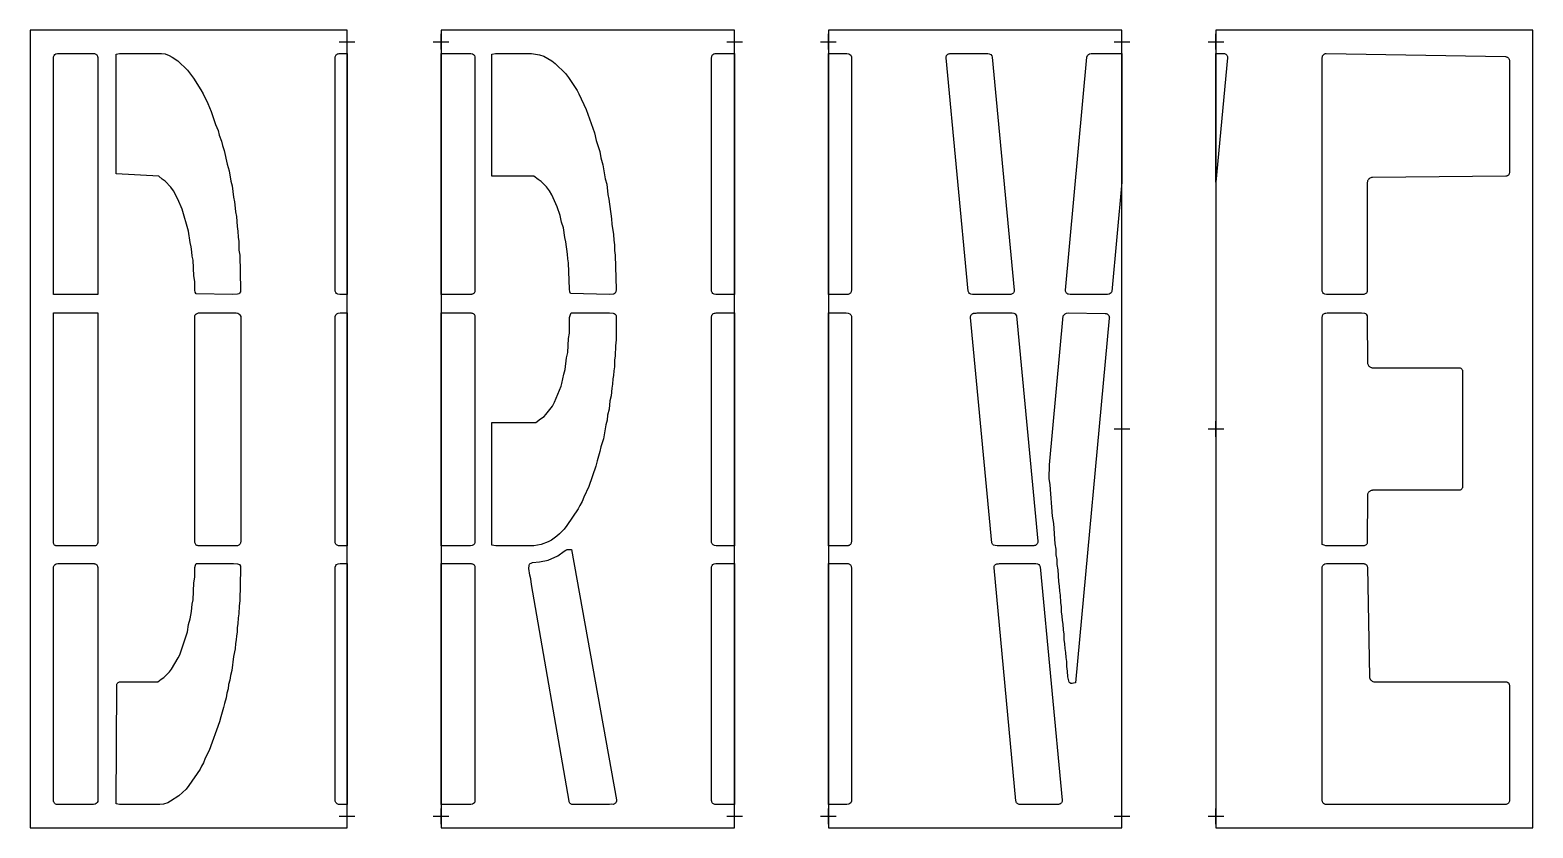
# Model space of a CAD drawing. Header units: inches. Extents: x 0 to 192, y 0 to 102.
import ezdxf

# ---------------------------------------------------------------- set-up
doc = ezdxf.new("R2010")
doc.units = ezdxf.units.IN
doc.header["$MEASUREMENT"] = 0
doc.layers.add('CUT', color=1, linetype='Continuous')
doc.layers.add('REG', color=5, linetype='Continuous')

msp = doc.modelspace()

# ---------------------------------------------------------------- linework, layer by layer
at = {"layer": 'CUT'}
for points in [[(3.5, 98.99), (8.16, 98.98), (8.24, 98.98), (8.32, 98.95), (8.4, 98.92), (8.46, 98.87), (8.52, 98.82), (8.57, 98.75), (8.61, 98.67), (8.63, 98.6), (8.64, 98.51), (8.64, 68.21), (3.53, 68.21), (3.43, 68.21), (3, 68.21), (3, 68.32), (3, 98.57), (3.06, 98.74), (3.16, 98.87), (3.3, 98.95)], [(17.24, 98.94), (17.76, 98.76), (18.15, 98.53), (18.87, 98.06), (20.1, 96.87), (20.89, 95.83), (21.81, 94.37), (22.1, 93.84), (22.72, 92.6), (23.13, 91.58), (23.7, 89.92), (24.02, 89.16), (24.17, 88.56), (24.46, 87.79), (24.59, 87.25), (24.8, 86.62), (25.17, 84.86), (25.43, 84), (25.63, 82.7), (25.8, 82.07), (25.97, 80.62), (26.1, 80.03), (26.22, 79.21), (26.25, 78.74), (26.36, 78.17), (26.44, 76.87), (26.55, 76.27), (26.58, 75.53), (26.67, 74.97), (26.69, 73.85), (26.8, 73.22), (26.9, 68.83), (26.87, 68.55), (26.76, 68.35), (26.66, 68.27), (26.5, 68.22), (25.87, 68.2), (21.22, 68.28), (21.11, 68.51), (21.06, 68.76), (21.04, 69.84), (20.92, 70.58), (20.82, 72.6), (20.73, 73.09), (20.68, 73.64), (20.57, 74.3), (20.44, 74.83), (20.23, 76.27), (19.43, 79.09), (18.89, 80.36), (18.31, 81.45), (17.97, 81.9), (17.26, 82.67), (16.87, 82.95), (16.44, 83.31), (11.01, 83.6), (11.01, 98.92), (11.41, 98.98), (11.7, 99), (16.8, 99)], [(39.56, 68.21), (39.31, 68.24), (39.16, 68.31), (39.06, 68.43), (38.98, 68.62), (38.98, 98.46), (38.99, 98.56), (39.02, 98.66), (39.06, 98.74), (39.12, 98.82), (39.2, 98.89), (39.29, 98.94), (39.38, 98.97), (39.48, 98.98), (40.5, 98.98), (40.5, 68.21)], [(56.52, 98.96), (56.67, 98.88), (56.77, 98.76), (56.84, 98.59), (56.84, 68.68), (56.83, 68.6), (56.81, 68.52), (56.77, 68.44), (56.73, 68.38), (56.67, 68.32), (56.6, 68.27), (56.53, 68.24), (56.45, 68.22), (56.39, 68.21), (56.27, 68.21), (56.21, 68.21), (52.5, 68.21), (52.5, 98.98), (56.32, 98.99)], [(72.78, 86.47), (72.91, 85.66), (73.18, 84.77), (73.49, 82.96), (73.67, 82.29), (73.83, 80.96), (73.96, 80.36), (74.3, 77.87), (74.34, 77.17), (74.54, 75.87), (74.56, 75.12), (74.65, 74.53), (74.67, 73.82), (74.77, 73.22), (74.88, 68.84), (74.85, 68.55), (74.75, 68.35), (74.64, 68.28), (74.52, 68.23), (74.04, 68.2), (69.03, 68.33), (68.97, 68.54), (68.91, 68.86), (68.79, 72.26), (68.7, 72.76), (68.67, 73.34), (68.44, 74.93), (68.31, 75.5), (68.13, 76.72), (67.9, 77.42), (67.72, 78.3), (67.35, 79.4), (66.65, 80.93), (66.35, 81.45), (65.97, 81.96), (65.28, 82.65), (64.91, 82.89), (64.34, 83.32), (58.98, 83.32), (58.98, 98.93), (59.47, 98.98), (59.73, 99), (64.08, 99), (65.08, 98.84), (65.64, 98.64), (66.64, 98.05), (67.1, 97.73), (68.41, 96.45), (68.8, 95.94), (69.88, 94.27), (70.12, 93.85), (71.06, 91.85), (72.12, 88.88), (72.32, 87.89)], [(87.51, 98.99), (87.64, 98.99), (87.7, 99), (90, 99), (90, 68.21), (87.6, 68.21), (87.39, 68.24), (87.24, 68.32), (87.14, 68.45), (87.07, 68.61), (87.07, 98.5), (87.08, 98.59), (87.11, 98.69), (87.14, 98.76), (87.2, 98.84), (87.25, 98.88), (87.3, 98.91), (87.35, 98.94), (87.41, 98.97)], [(104.35, 99), (104.6, 98.96), (104.75, 98.89), (104.85, 98.77), (104.93, 98.58), (104.93, 68.7), (104.92, 68.61), (104.9, 68.53), (104.86, 68.45), (104.81, 68.38), (104.75, 68.32), (104.68, 68.27), (104.6, 68.24), (104.51, 68.21), (104.44, 68.21), (104.33, 68.21), (104.13, 68.2), (102, 68.21), (102, 99)], [(117.22, 98.88), (117.26, 98.91), (117.32, 98.94), (117.41, 98.97), (117.51, 98.99), (117.64, 98.99), (117.85, 99), (122.34, 98.99), (122.55, 98.96), (122.74, 98.86), (122.88, 98.71), (122.93, 98.52), (125.74, 68.74), (125.74, 68.65), (125.73, 68.57), (125.7, 68.49), (125.65, 68.42), (125.6, 68.35), (125.54, 68.3), (125.46, 68.26), (125.39, 68.23), (125.29, 68.21), (125.17, 68.21), (125.1, 68.2), (120.38, 68.21), (120.17, 68.24), (120.03, 68.32), (119.92, 68.45), (119.84, 68.64), (117.03, 98.43), (117.03, 98.53), (117.05, 98.63), (117.07, 98.69), (117.09, 98.73), (117.15, 98.81)], [(132.31, 68.54), (132.28, 68.63), (132.28, 68.74), (135.01, 98.52), (135.11, 98.74), (135.2, 98.87), (135.35, 98.95), (135.55, 98.99), (139.5, 99), (139.5, 82.57), (138.2, 68.57), (138.12, 68.42), (138, 68.3), (137.85, 68.24), (137.64, 68.21), (132.87, 68.21), (132.67, 68.22), (132.58, 68.25), (132.49, 68.3), (132.41, 68.36), (132.35, 68.45)], [(152.2, 99), (152.29, 98.99), (152.49, 98.99), (152.59, 98.98), (152.67, 98.95), (152.76, 98.9), (152.83, 98.84), (152.88, 98.77), (152.93, 98.7), (152.96, 98.62), (152.97, 98.53), (152.97, 98.44), (151.5, 82.57), (151.5, 99)], [(165.09, 68.61), (165.09, 98.49), (165.1, 98.56), (165.11, 98.62), (165.13, 98.69), (165.16, 98.75), (165.2, 98.8), (165.24, 98.84), (165.28, 98.89), (165.34, 98.93), (165.41, 98.96), (165.47, 98.98), (165.53, 98.99), (165.59, 98.99), (188.5, 98.6), (188.57, 98.59), (188.63, 98.58), (188.69, 98.55), (188.75, 98.52), (188.8, 98.49), (188.85, 98.45), (188.89, 98.4), (188.93, 98.34), (188.96, 98.28), (188.98, 98.22), (188.99, 98.16), (189, 98.08), (189, 83.8), (188.99, 83.73), (188.98, 83.67), (188.96, 83.61), (188.93, 83.55), (188.9, 83.5), (188.86, 83.46), (188.81, 83.42), (188.75, 83.38), (188.7, 83.35), (188.64, 83.33), (188.59, 83.32), (188.53, 83.32), (171.49, 83.15), (171.38, 83.14), (171.27, 83.11), (171.17, 83.06), (171.09, 83), (171.04, 82.96), (170.98, 82.9), (170.95, 82.85), (170.91, 82.77), (170.88, 82.71), (170.86, 82.65), (170.85, 82.59), (170.84, 82.51), (170.84, 68.66), (170.82, 68.56), (170.79, 68.46), (170.73, 68.38), (170.66, 68.31), (170.58, 68.26), (170.48, 68.22), (170.4, 68.21), (170.27, 68.21), (170.04, 68.2), (165.62, 68.21), (165.41, 68.24), (165.26, 68.32), (165.16, 68.45)], [(8.59, 36.26), (8.54, 36.2), (8.49, 36.15), (8.44, 36.11), (8.37, 36.08), (8.31, 36.07), (8.24, 36.06), (3.8, 36.05), (3.48, 36.06), (3.38, 36.06), (3.31, 36.06), (3.25, 36.09), (3.19, 36.12), (3.13, 36.16), (3.09, 36.2), (3.05, 36.26), (3.02, 36.32), (3.01, 36.39), (3, 36.46), (3, 65.83), (8.64, 65.83), (8.64, 36.46), (8.63, 36.39), (8.62, 36.33)], [(21.08, 36.39), (21.05, 36.47), (21.05, 36.56), (21.05, 65.32), (21.05, 65.41), (21.07, 65.49), (21.11, 65.56), (21.15, 65.63), (21.21, 65.69), (21.28, 65.75), (21.35, 65.78), (21.43, 65.81), (21.52, 65.83), (21.66, 65.83), (21.73, 65.83), (26.33, 65.83), (26.54, 65.8), (26.69, 65.73), (26.82, 65.58), (26.91, 65.38), (26.91, 36.59), (26.9, 36.5), (26.88, 36.41), (26.84, 36.33), (26.8, 36.26), (26.73, 36.19), (26.67, 36.15), (26.59, 36.1), (26.51, 36.07), (26.42, 36.06), (26.27, 36.06), (25.97, 36.05), (21.56, 36.06), (21.48, 36.07), (21.4, 36.09), (21.32, 36.12), (21.24, 36.17), (21.17, 36.24), (21.12, 36.31)], [(39.02, 36.37), (38.99, 36.46), (38.98, 36.57), (38.98, 65.39), (39.07, 65.58), (39.18, 65.71), (39.36, 65.8), (39.61, 65.83), (40.5, 65.83), (40.5, 36.05), (39.92, 36.05), (39.6, 36.06), (39.5, 36.06), (39.41, 36.06), (39.31, 36.09), (39.22, 36.14), (39.14, 36.2), (39.07, 36.28)], [(56.22, 65.83), (56.27, 65.83), (56.37, 65.83), (56.43, 65.82), (56.52, 65.8), (56.59, 65.76), (56.66, 65.71), (56.72, 65.66), (56.77, 65.59), (56.81, 65.51), (56.83, 65.43), (56.84, 65.35), (56.84, 36.47), (56.76, 36.32), (56.66, 36.19), (56.48, 36.1), (56.26, 36.06), (52.5, 36.05), (52.5, 65.83)], [(67, 54.41), (67.84, 56.46), (67.94, 56.82), (68.18, 57.99), (68.36, 58.59), (68.54, 60.11), (68.69, 60.78), (68.79, 62.57), (68.9, 63.24), (68.92, 65.26), (69.05, 65.62), (69.13, 65.83), (74.03, 65.83), (74.51, 65.81), (74.64, 65.76), (74.74, 65.69), (74.82, 65.58), (74.86, 65.46), (74.89, 65.05), (74.88, 62.39), (74.78, 61.61), (74.77, 60.34), (74.68, 59.78), (74.65, 58.96), (74.56, 58.44), (74.53, 57.85), (74.45, 57.4), (74.42, 56.73), (74.31, 56.21), (74.22, 55.24), (74.08, 54.61), (73.98, 53.53), (73.79, 52.77), (73.72, 52.14), (73.57, 51.53), (73.25, 49.76), (72.94, 48.72), (72.81, 48.11), (72.46, 46.92), (72.3, 46.23), (71.39, 43.65), (70.74, 42.3), (70.52, 41.72), (70.25, 41.24), (70.04, 40.78), (68.58, 38.65), (68.24, 38.21), (67.63, 37.6), (67.29, 37.3), (66.63, 36.81), (66.2, 36.59), (65.3, 36.23), (64.34, 36.06), (59.77, 36.05), (59.51, 36.07), (58.98, 36.13), (58.98, 51.85), (64.63, 51.85), (65.23, 52.29), (65.66, 52.58), (65.9, 52.86), (66.73, 53.92)], [(87.67, 36.06), (87.46, 36.09), (87.27, 36.18), (87.16, 36.3), (87.07, 36.48), (87.07, 65.36), (87.08, 65.46), (87.12, 65.56), (87.17, 65.64), (87.24, 65.72), (87.33, 65.77), (87.42, 65.81), (87.51, 65.82), (87.65, 65.83), (87.7, 65.83), (90, 65.83), (90, 36.06)], [(104.93, 65.42), (104.93, 36.57), (104.92, 36.48), (104.9, 36.39), (104.86, 36.31), (104.8, 36.24), (104.74, 36.18), (104.66, 36.12), (104.58, 36.09), (104.5, 36.06), (104.42, 36.06), (104.3, 36.06), (104.02, 36.05), (102, 36.06), (102, 65.83), (104.28, 65.83), (104.53, 65.8), (104.72, 65.72), (104.84, 65.6)], [(120.27, 65.63), (120.33, 65.68), (120.38, 65.72), (120.43, 65.76), (120.48, 65.78), (120.53, 65.8), (120.59, 65.81), (120.67, 65.82), (120.86, 65.82), (120.98, 65.83), (125.48, 65.83), (125.69, 65.8), (125.84, 65.72), (125.95, 65.6), (126.04, 65.45), (128.75, 36.66), (128.75, 36.57), (128.73, 36.48), (128.69, 36.39), (128.65, 36.3), (128.59, 36.23), (128.51, 36.17), (128.43, 36.12), (128.34, 36.09), (128.25, 36.07), (128.14, 36.07), (128.04, 36.06), (123.54, 36.06), (123.29, 36.09), (123.09, 36.16), (122.97, 36.27), (122.85, 36.45), (120.15, 65.24), (120.15, 65.3), (120.16, 65.37), (120.18, 65.45), (120.2, 65.51), (120.23, 65.56)], [(137.78, 65.56), (137.82, 65.5), (137.86, 65.4), (137.88, 65.3), (137.89, 65.24), (137.88, 65.18), (133.55, 18.55), (133.31, 18.49), (133.14, 18.47), (132.98, 18.48), (132.84, 18.55), (132.76, 18.65), (132.69, 18.81), (132.58, 19.31), (132.55, 20.05), (132.46, 20.62), (132.44, 21.28), (132.35, 21.81), (132.32, 22.43), (132.24, 22.92), (132.21, 23.55), (132.12, 24.11), (132.1, 24.78), (132.01, 25.34), (131.99, 26.04), (131.9, 26.53), (131.87, 27.08), (131.78, 27.61), (131.76, 28.28), (131.67, 28.84), (131.65, 29.77), (131.56, 30.26), (131.53, 30.92), (131.42, 31.52), (131.34, 32.98), (131.22, 33.68), (131.2, 34.31), (131.11, 34.91), (131.09, 35.62), (130.96, 36.32), (130.78, 38.94), (130.62, 39.87), (130.34, 43.87), (130.2, 44.69), (130.22, 46.41), (131.98, 65.46), (132.1, 65.6), (132.22, 65.72), (132.41, 65.8), (132.62, 65.83), (137.35, 65.78), (137.46, 65.76), (137.56, 65.73), (137.61, 65.71), (137.66, 65.67), (137.74, 65.6)], [(165.09, 65.32), (165.1, 65.41), (165.13, 65.51), (165.17, 65.59), (165.22, 65.66), (165.29, 65.72), (165.36, 65.77), (165.44, 65.8), (165.53, 65.82), (165.73, 65.83), (170.08, 65.83), (170.48, 65.8), (170.6, 65.76), (170.71, 65.68), (170.81, 65.48), (170.84, 65.19), (170.85, 59.46), (170.86, 59.38), (170.89, 59.28), (170.93, 59.19), (170.98, 59.11), (171.05, 59.04), (171.11, 58.98), (171.18, 58.94), (171.26, 58.89), (171.33, 58.87), (171.39, 58.85), (171.46, 58.84), (171.52, 58.84), (182.56, 58.84), (182.64, 58.83), (182.72, 58.8), (182.8, 58.76), (182.86, 58.71), (182.92, 58.65), (182.97, 58.58), (183, 58.51), (183.02, 58.42), (183.02, 58.35), (183.02, 43.67), (183.02, 43.6), (183.01, 43.54), (182.99, 43.48), (182.96, 43.42), (182.92, 43.35), (182.87, 43.31), (182.83, 43.27), (182.78, 43.23), (182.72, 43.2), (182.66, 43.18), (182.6, 43.17), (182.53, 43.16), (171.52, 43.16), (171.44, 43.15), (171.34, 43.14), (171.26, 43.11), (171.19, 43.07), (171.11, 43.02), (171.05, 42.96), (170.99, 42.9), (170.95, 42.84), (170.91, 42.76), (170.88, 42.69), (170.86, 42.61), (170.85, 42.53), (170.84, 36.54), (170.83, 36.47), (170.81, 36.37), (170.76, 36.28), (170.7, 36.2), (170.61, 36.13), (170.53, 36.09), (170.44, 36.06), (170.37, 36.06), (166.16, 36.05), (165.54, 36.08), (165.34, 36.15), (165.09, 36.25)], [(63.82, 33.71), (63.9, 33.8), (64.02, 33.87), (64.19, 33.92), (65.08, 34.01), (66.21, 34.25), (67.42, 34.8), (68.22, 35.4), (68.44, 35.53), (68.61, 35.58), (68.86, 35.6), (69.17, 35.6), (74.91, 3.6), (74.92, 3.5), (74.91, 3.44), (74.9, 3.39), (74.89, 3.33), (74.85, 3.26), (74.82, 3.21), (74.78, 3.16), (74.72, 3.11), (74.67, 3.08), (74.58, 3.04), (74.49, 3.02), (74.33, 3.03), (74.04, 3), (69.3, 3), (69.23, 3.02), (69.15, 3.04), (69.08, 3.08), (69.01, 3.13), (68.95, 3.19), (68.91, 3.26), (68.88, 3.34), (68.86, 3.41), (64.07, 31.12), (63.96, 31.86), (63.86, 32.31), (63.73, 33.16), (63.75, 33.55)], [(3, 33.38), (3.08, 33.57), (3.19, 33.69), (3.34, 33.76), (3.55, 33.79), (8.01, 33.79), (8.05, 33.79), (8.18, 33.79), (8.24, 33.78), (8.32, 33.76), (8.4, 33.73), (8.46, 33.68), (8.52, 33.62), (8.57, 33.56), (8.61, 33.48), (8.63, 33.4), (8.64, 33.32), (8.64, 3.4), (8.57, 3.24), (8.46, 3.12), (8.32, 3.04), (8.11, 3.01), (3.8, 3), (3.58, 3), (3.47, 3), (3.37, 3.02), (3.27, 3.05), (3.18, 3.11), (3.11, 3.18), (3.06, 3.25), (3.03, 3.32), (3.01, 3.4), (3, 3.48)], [(11.25, 18.58), (11.33, 18.63), (11.41, 18.66), (11.5, 18.68), (16.33, 18.68), (16.74, 19.01), (17.08, 19.24), (17.8, 19.95), (18.08, 20.29), (18.94, 21.75), (19.14, 22.15), (20.11, 25.06), (20.26, 26.02), (20.46, 26.74), (20.61, 27.66), (20.7, 28.59), (20.82, 29.15), (20.92, 31.32), (21.04, 32.06), (21.05, 33.3), (21.15, 33.58), (21.23, 33.79), (26.01, 33.8), (26.52, 33.77), (26.65, 33.73), (26.76, 33.66), (26.87, 33.46), (26.9, 33.18), (26.8, 29.02), (26.7, 28.38), (26.67, 27.38), (26.59, 26.85), (26.56, 26.11), (26.48, 25.62), (26.44, 25.04), (26.36, 24.58), (26.33, 24.03), (26.25, 23.58), (26.22, 22.91), (26, 21.93), (25.78, 20.14), (25.6, 19.5), (25.52, 18.91), (25.37, 18.34), (25.3, 17.79), (25.14, 17.22), (25.05, 16.64), (24.83, 15.92), (24.72, 15.38), (24.36, 14.19), (24.22, 13.58), (22.9, 9.91), (22.38, 8.91), (22.15, 8.33), (21.92, 7.92), (21.74, 7.52), (20.3, 5.42), (19.95, 4.98), (18.99, 4.09), (17.96, 3.42), (17.6, 3.23), (17.03, 3.05), (16.58, 3), (11.71, 3), (11.42, 3.02), (11.01, 3.07), (11.07, 18.2), (11.08, 18.28), (11.1, 18.37), (11.14, 18.45), (11.19, 18.52)], [(39.07, 3.24), (39.02, 3.32), (38.99, 3.42), (38.98, 3.52), (38.98, 33.35), (39.06, 33.54), (39.17, 33.66), (39.36, 33.75), (39.6, 33.79), (40.5, 33.79), (40.5, 3.01), (39.49, 3.02), (39.41, 3.02), (39.31, 3.05), (39.22, 3.1), (39.14, 3.16)], [(56.22, 33.79), (56.26, 33.79), (56.37, 33.79), (56.43, 33.78), (56.51, 33.76), (56.59, 33.73), (56.67, 33.68), (56.72, 33.62), (56.77, 33.55), (56.81, 33.48), (56.83, 33.4), (56.84, 33.32), (56.84, 3.39), (56.76, 3.23), (56.66, 3.11), (56.51, 3.04), (56.3, 3.01), (52.5, 3.01), (52.5, 33.79)], [(87.16, 3.22), (87.11, 3.3), (87.08, 3.39), (87.07, 3.49), (87.07, 33.39), (87.14, 33.55), (87.24, 33.68), (87.39, 33.76), (87.6, 33.79), (90, 33.79), (90, 3), (87.7, 3), (87.65, 3.01), (87.56, 3.01), (87.48, 3.01), (87.38, 3.04), (87.3, 3.08), (87.22, 3.14)], [(104.13, 33.8), (104.33, 33.79), (104.44, 33.79), (104.5, 33.79), (104.6, 33.76), (104.68, 33.73), (104.75, 33.68), (104.81, 33.62), (104.86, 33.55), (104.9, 33.47), (104.92, 33.39), (104.93, 33.3), (104.93, 3.42), (104.85, 3.23), (104.75, 3.11), (104.6, 3.04), (104.35, 3), (102, 3), (102, 33.79)], [(123.25, 33.58), (123.29, 33.63), (123.33, 33.67), (123.42, 33.73), (123.53, 33.77), (123.61, 33.78), (123.74, 33.78), (123.83, 33.79), (128.48, 33.79), (128.72, 33.76), (128.86, 33.68), (128.97, 33.55), (129.06, 33.36), (131.85, 3.56), (131.85, 3.47), (131.84, 3.39), (131.81, 3.3), (131.76, 3.23), (131.71, 3.16), (131.64, 3.11), (131.56, 3.06), (131.48, 3.03), (131.38, 3.01), (131.24, 3.02), (130.98, 3), (126.42, 3.01), (126.35, 3.02), (126.28, 3.04), (126.2, 3.08), (126.14, 3.12), (126.08, 3.17), (126.04, 3.23), (126, 3.3), (125.97, 3.38), (125.95, 3.47), (123.16, 33.24), (123.15, 33.3), (123.16, 33.36), (123.17, 33.42), (123.19, 33.48), (123.22, 33.53)], [(170.21, 33.79), (170.25, 33.79), (170.4, 33.79), (170.45, 33.78), (170.52, 33.77), (170.6, 33.73), (170.67, 33.69), (170.73, 33.63), (170.77, 33.57), (170.81, 33.5), (170.84, 33.42), (170.85, 33.34), (171.12, 19.33), (171.13, 19.25), (171.14, 19.19), (171.16, 19.12), (171.19, 19.05), (171.22, 18.99), (171.26, 18.94), (171.32, 18.88), (171.36, 18.83), (171.46, 18.77), (171.56, 18.72), (171.68, 18.69), (171.79, 18.68), (188.52, 18.68), (188.58, 18.68), (188.65, 18.66), (188.71, 18.64), (188.76, 18.61), (188.81, 18.58), (188.86, 18.54), (188.9, 18.49), (188.93, 18.44), (188.96, 18.39), (188.98, 18.32), (188.99, 18.26), (189, 18.19), (189, 3.51), (188.99, 3.42), (188.97, 3.34), (188.93, 3.26), (188.88, 3.19), (188.82, 3.12), (188.75, 3.07), (188.67, 3.03), (188.59, 3.01), (188.5, 3), (165.59, 3), (165.54, 3), (165.48, 3.01), (165.43, 3.03), (165.38, 3.05), (165.33, 3.07), (165.28, 3.11), (165.25, 3.14), (165.2, 3.18), (165.15, 3.26), (165.12, 3.32), (165.11, 3.37), (165.09, 3.46), (165.09, 33.38), (165.17, 33.57), (165.28, 33.69), (165.43, 33.76), (165.64, 33.79)]]:
    msp.add_lwpolyline(points, close=True, dxfattribs=at)
at = {"layer": 'REG'}
for points in [[(0, 0), (40.5, 0), (40.5, 102), (0, 102)], [(52.5, 0), (90, 0), (90, 102), (52.5, 102)], [(102, 0), (139.5, 0), (139.5, 102), (102, 102)], [(151.5, 0), (192, 0), (192, 102), (151.5, 102)]]:
    msp.add_lwpolyline(points, close=True, dxfattribs=at)
for points in [[(39.5, 100.5), (41.5, 100.5)], [(40.5, 99.5), (40.5, 101.5)], [(51.5, 100.5), (53.5, 100.5)], [(52.5, 99.5), (52.5, 101.5)], [(89, 100.5), (91, 100.5)], [(90, 99.5), (90, 101.5)], [(101, 100.5), (103, 100.5)], [(102, 99.5), (102, 101.5)], [(138.5, 100.5), (140.5, 100.5)], [(139.5, 99.5), (139.5, 101.5)], [(150.5, 100.5), (152.5, 100.5)], [(151.5, 99.5), (151.5, 101.5)], [(139.5, 50), (139.5, 52)], [(151.5, 50), (151.5, 52)], [(138.5, 51), (140.5, 51)], [(150.5, 51), (152.5, 51)], [(40.5, 0.5), (40.5, 2.5)], [(52.5, 0.5), (52.5, 2.5)], [(90, 0.5), (90, 2.5)], [(102, 0.5), (102, 2.5)], [(139.5, 0.5), (139.5, 2.5)], [(151.5, 0.5), (151.5, 2.5)], [(39.5, 1.5), (41.5, 1.5)], [(51.5, 1.5), (53.5, 1.5)], [(89, 1.5), (91, 1.5)], [(101, 1.5), (103, 1.5)], [(138.5, 1.5), (140.5, 1.5)], [(150.5, 1.5), (152.5, 1.5)]]:
    msp.add_lwpolyline(points, dxfattribs=at)

doc.saveas('drawing.dxf')
